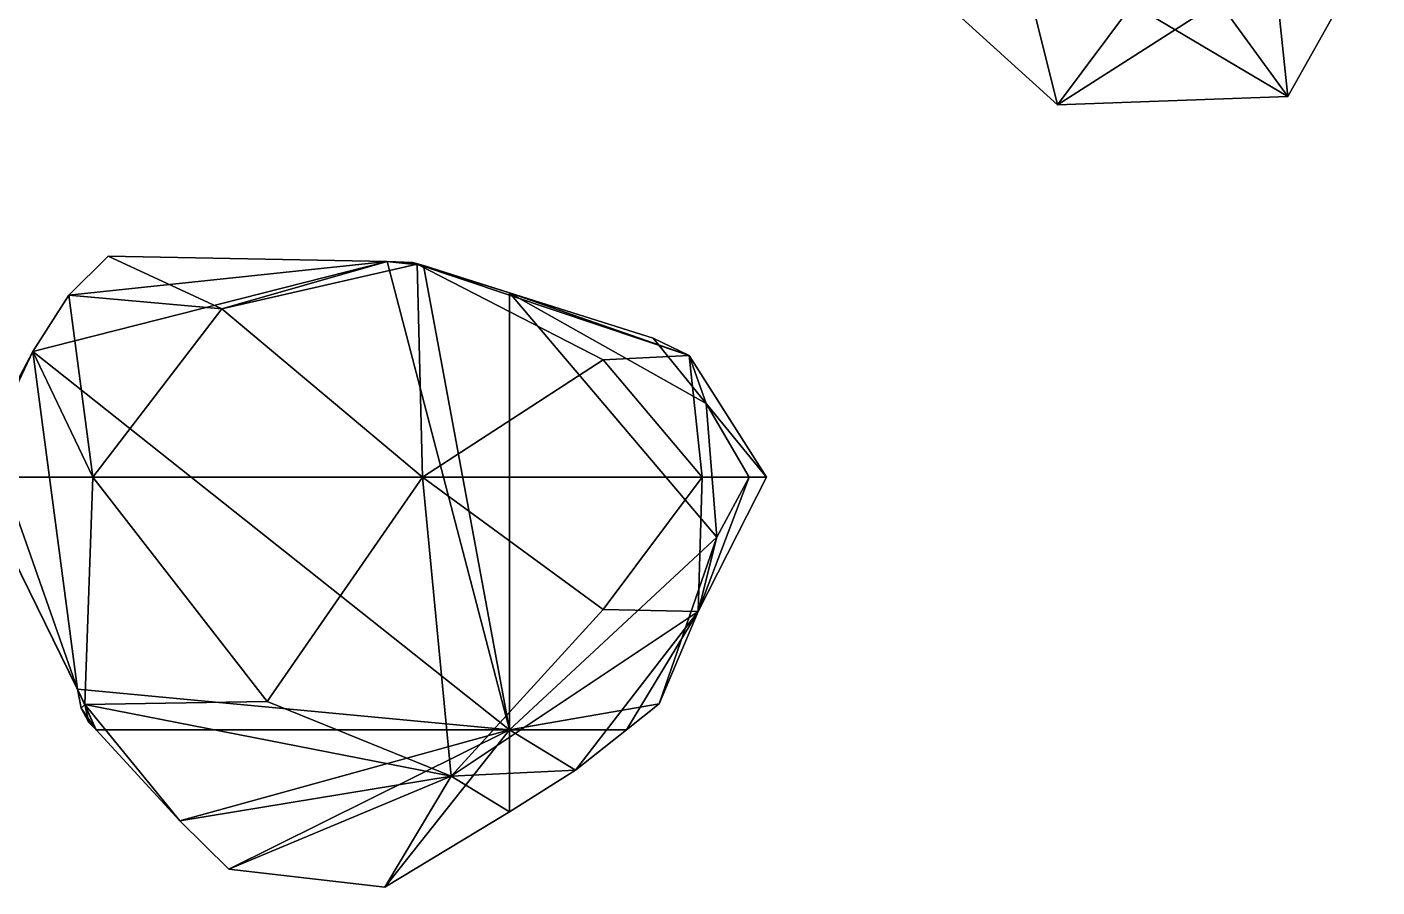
# Model space of a CAD drawing. Extents: x 290095 to 295679, y 4553756 to 4561441.
# Drawn here: x 293788.1 to 293877.3, y 4558505.7 to 4558562.5 of the extents above; entities that cross this region are included whole.
import ezdxf

# ---------------------------------------------------------------- set-up
doc = ezdxf.new("R2010")
doc.units = 0
doc.layers.add('Au_ppm_Pref_-_0_5', color=7, linetype='CONTINUOUS')

msp = doc.modelspace()

# ---------------------------------------------------------------- linework, layer by layer
at = {"layer": 'Au_ppm_Pref_-_0_5'}
for points in [[(293841.91, 4558570.304, 1941.864), (293856.183, 4558557.344, 1942.159), (293852.477, 4558572.263, 1936.169)], [(293856.183, 4558557.344, 1942.159), (293866.846, 4558564.141, 1939.398), (293852.477, 4558572.263, 1936.169)], [(293856.183, 4558557.344, 1942.159), (293841.91, 4558570.304, 1941.864), (293861.138, 4558563.973, 1944.97)], [(293871.401, 4558557.893, 1942.159), (293861.138, 4558563.973, 1944.97), (293870.307, 4558568.379, 1945.139)], [(293871.401, 4558557.893, 1942.159), (293877.295, 4558568.379, 1942.159), (293866.846, 4558564.141, 1939.398)], [(293877.295, 4558568.379, 1942.159), (293871.401, 4558557.893, 1942.159), (293870.307, 4558568.379, 1945.139)], [(293856.183, 4558557.344, 1942.159), (293871.401, 4558557.893, 1942.159), (293866.846, 4558564.141, 1939.398)], [(293871.401, 4558557.893, 1942.159), (293856.183, 4558557.344, 1942.159), (293861.138, 4558563.973, 1944.97)], [(293811.927, 4558546.99, 1948.517), (293790.884, 4558544.763, 1947.977), (293793.492, 4558547.334, 1947.837)], [(293800.99, 4558543.858, 1944.393), (293793.492, 4558547.334, 1947.837), (293790.884, 4558544.763, 1947.977)], [(293800.99, 4558543.858, 1944.393), (293811.927, 4558546.99, 1948.517), (293793.492, 4558547.334, 1947.837)], [(293788.514, 4558541.051, 1948.229), (293790.884, 4558544.763, 1947.977), (293811.927, 4558546.99, 1948.517)], [(293788.514, 4558541.051, 1948.229), (293811.927, 4558546.99, 1948.517), (293820, 4558516.06, 1951.589)], [(293813.9, 4558546.826, 1948.447), (293811.927, 4558546.99, 1948.517), (293800.99, 4558543.858, 1944.393)], [(293813.9, 4558546.826, 1948.447), (293800.99, 4558543.858, 1944.393), (293814.248, 4558532.743, 1944.769)], [(293811.927, 4558546.99, 1948.517), (293813.608, 4558546.936, 1948.581), (293814.324, 4558546.728, 1948.625)], [(293811.927, 4558546.99, 1948.517), (293814.324, 4558546.728, 1948.625), (293820, 4558516.06, 1951.589)], [(293811.927, 4558546.99, 1948.517), (293813.9, 4558546.826, 1948.447), (293813.608, 4558546.936, 1948.581)], [(293813.9, 4558546.826, 1948.447), (293814.324, 4558546.728, 1948.625), (293813.608, 4558546.936, 1948.581)], [(293813.9, 4558546.826, 1948.447), (293820, 4558544.932, 1948.987), (293814.324, 4558546.728, 1948.625)], [(293831.869, 4558540.777, 1948.099), (293820, 4558544.932, 1948.987), (293813.9, 4558546.826, 1948.447)], [(293813.9, 4558546.826, 1948.447), (293814.248, 4558532.743, 1944.769), (293826.188, 4558540.504, 1945.512)], [(293831.869, 4558540.777, 1948.099), (293813.9, 4558546.826, 1948.447), (293826.188, 4558540.504, 1945.512)], [(293814.324, 4558546.728, 1948.625), (293820, 4558544.932, 1948.987), (293820, 4558516.06, 1951.589)], [(293790.884, 4558544.763, 1947.977), (293788.514, 4558541.051, 1948.229), (293792.48, 4558532.743, 1944.087)], [(293800.99, 4558543.858, 1944.393), (293790.884, 4558544.763, 1947.977), (293792.48, 4558532.743, 1944.087)], [(293820, 4558544.932, 1948.987), (293829.498, 4558541.928, 1949.6), (293832.981, 4558537.612, 1950.114)], [(293820, 4558544.932, 1948.987), (293832.981, 4558537.612, 1950.114), (293833.698, 4558528.789, 1950.935)], [(293820, 4558516.06, 1951.589), (293820, 4558544.932, 1948.987), (293833.698, 4558528.789, 1950.935)], [(293831.869, 4558540.777, 1948.099), (293829.498, 4558541.928, 1949.6), (293820, 4558544.932, 1948.987)], [(293800.99, 4558543.858, 1944.393), (293792.48, 4558532.743, 1944.087), (293814.248, 4558532.743, 1944.769)], [(293831.869, 4558540.777, 1948.099), (293832.981, 4558537.612, 1950.114), (293829.498, 4558541.928, 1949.6)], [(293788.514, 4558541.051, 1948.229), (293785.569, 4558535.503, 1948.302), (293784.576, 4558532.743, 1948.099)], [(293784.576, 4558532.743, 1948.099), (293792.48, 4558532.743, 1944.087), (293788.514, 4558541.051, 1948.229)], [(293791.463, 4558518.74, 1949.525), (293785.569, 4558535.503, 1948.302), (293788.514, 4558541.051, 1948.229)], [(293791.463, 4558518.74, 1949.525), (293788.514, 4558541.051, 1948.229), (293820, 4558516.06, 1951.589)], [(293826.188, 4558540.504, 1945.512), (293814.248, 4558532.743, 1944.769), (293832.729, 4558532.743, 1945.015)], [(293831.869, 4558540.777, 1948.099), (293826.188, 4558540.504, 1945.512), (293832.729, 4558532.743, 1945.015)], [(293836.978, 4558532.743, 1948.099), (293832.981, 4558537.612, 1950.114), (293831.869, 4558540.777, 1948.099)], [(293836.978, 4558532.743, 1948.099), (293831.869, 4558540.777, 1948.099), (293832.729, 4558532.743, 1945.015)], [(293832.981, 4558537.612, 1950.114), (293835.835, 4558532.743, 1950.656), (293833.698, 4558528.789, 1950.935)], [(293836.978, 4558532.743, 1948.099), (293835.835, 4558532.743, 1950.656), (293832.981, 4558537.612, 1950.114)], [(293791.463, 4558518.74, 1949.525), (293784.553, 4558532.804, 1948.366), (293785.569, 4558535.503, 1948.302)], [(293784.553, 4558532.804, 1948.366), (293791.463, 4558518.74, 1949.525), (293791.952, 4558517.722, 1949.199)], [(293784.576, 4558532.743, 1948.099), (293784.553, 4558532.804, 1948.366), (293791.952, 4558517.722, 1949.199)], [(293784.576, 4558532.743, 1948.099), (293791.952, 4558517.722, 1949.199), (293792.48, 4558532.743, 1944.087)], [(293791.952, 4558517.722, 1949.199), (293803.997, 4558517.937, 1944.581), (293792.48, 4558532.743, 1944.087)], [(293814.248, 4558532.743, 1944.769), (293792.48, 4558532.743, 1944.087), (293803.997, 4558517.937, 1944.581)], [(293816.142, 4558512.988, 1946.852), (293814.248, 4558532.743, 1944.769), (293803.997, 4558517.937, 1944.581)], [(293826.188, 4558523.999, 1945.184), (293814.248, 4558532.743, 1944.769), (293816.142, 4558512.988, 1946.852)], [(293832.729, 4558532.743, 1945.015), (293814.248, 4558532.743, 1944.769), (293826.188, 4558523.999, 1945.184)], [(293832.462, 4558523.87, 1948.099), (293832.729, 4558532.743, 1945.015), (293826.188, 4558523.999, 1945.184)], [(293832.462, 4558523.87, 1948.099), (293833.698, 4558528.789, 1950.935), (293835.835, 4558532.743, 1950.656)], [(293832.462, 4558523.87, 1948.099), (293835.835, 4558532.743, 1950.656), (293836.978, 4558532.743, 1948.099)], [(293832.462, 4558523.87, 1948.099), (293836.978, 4558532.743, 1948.099), (293832.729, 4558532.743, 1945.015)], [(293820, 4558516.06, 1951.589), (293833.698, 4558528.789, 1950.935), (293829.885, 4558517.768, 1951.791)], [(293832.462, 4558523.87, 1948.099), (293829.885, 4558517.768, 1951.791), (293833.698, 4558528.789, 1950.935)], [(293832.462, 4558523.87, 1948.099), (293826.188, 4558523.999, 1945.184), (293816.142, 4558512.988, 1946.852)], [(293832.462, 4558523.87, 1948.099), (293816.142, 4558512.988, 1946.852), (293824.355, 4558513.392, 1951.98)], [(293827.731, 4558516.06, 1951.868), (293832.462, 4558523.87, 1948.099), (293824.355, 4558513.392, 1951.98)], [(293829.885, 4558517.768, 1951.791), (293832.462, 4558523.87, 1948.099), (293827.731, 4558516.06, 1951.868)], [(293792.695, 4558516.06, 1949.74), (293791.716, 4558517.489, 1949.604), (293791.463, 4558518.74, 1949.525)], [(293792.695, 4558516.06, 1949.74), (293791.463, 4558518.74, 1949.525), (293820, 4558516.06, 1951.589)], [(293791.952, 4558517.722, 1949.199), (293791.463, 4558518.74, 1949.525), (293791.716, 4558517.489, 1949.604)], [(293791.952, 4558517.722, 1949.199), (293816.142, 4558512.988, 1946.852), (293803.997, 4558517.937, 1944.581)], [(293792.217, 4558516.535, 1949.685), (293791.952, 4558517.722, 1949.199), (293791.716, 4558517.489, 1949.604)], [(293792.695, 4558516.06, 1949.74), (293792.217, 4558516.535, 1949.685), (293791.716, 4558517.489, 1949.604)], [(293798.221, 4558510.043, 1950.642), (293791.952, 4558517.722, 1949.199), (293792.695, 4558516.06, 1949.74)], [(293791.952, 4558517.722, 1949.199), (293792.217, 4558516.535, 1949.685), (293792.695, 4558516.06, 1949.74)], [(293816.142, 4558512.988, 1946.852), (293791.952, 4558517.722, 1949.199), (293798.221, 4558510.043, 1950.642)], [(293820, 4558516.06, 1951.589), (293829.885, 4558517.768, 1951.791), (293827.731, 4558516.06, 1951.868)], [(293798.221, 4558510.043, 1950.642), (293792.695, 4558516.06, 1949.74), (293820, 4558516.06, 1951.589)], [(293801.461, 4558506.847, 1951.142), (293798.221, 4558510.043, 1950.642), (293820, 4558516.06, 1951.589)], [(293811.758, 4558505.678, 1951.942), (293801.461, 4558506.847, 1951.142), (293820, 4558516.06, 1951.589)], [(293820, 4558510.637, 1952.065), (293811.758, 4558505.678, 1951.942), (293820, 4558516.06, 1951.589)], [(293827.731, 4558516.06, 1951.868), (293824.355, 4558513.392, 1951.98), (293820, 4558516.06, 1951.589)], [(293820, 4558516.06, 1951.589), (293824.355, 4558513.392, 1951.98), (293820, 4558510.637, 1952.065)], [(293824.355, 4558513.392, 1951.98), (293816.142, 4558512.988, 1946.852), (293820, 4558510.637, 1952.065)], [(293816.142, 4558512.988, 1946.852), (293798.221, 4558510.043, 1950.642), (293801.461, 4558506.847, 1951.142)], [(293811.758, 4558505.678, 1951.942), (293816.142, 4558512.988, 1946.852), (293801.461, 4558506.847, 1951.142)], [(293820, 4558510.637, 1952.065), (293816.142, 4558512.988, 1946.852), (293811.758, 4558505.678, 1951.942)]]:
    msp.add_3dface(points, dxfattribs=at)

doc.saveas('drawing.dxf')
